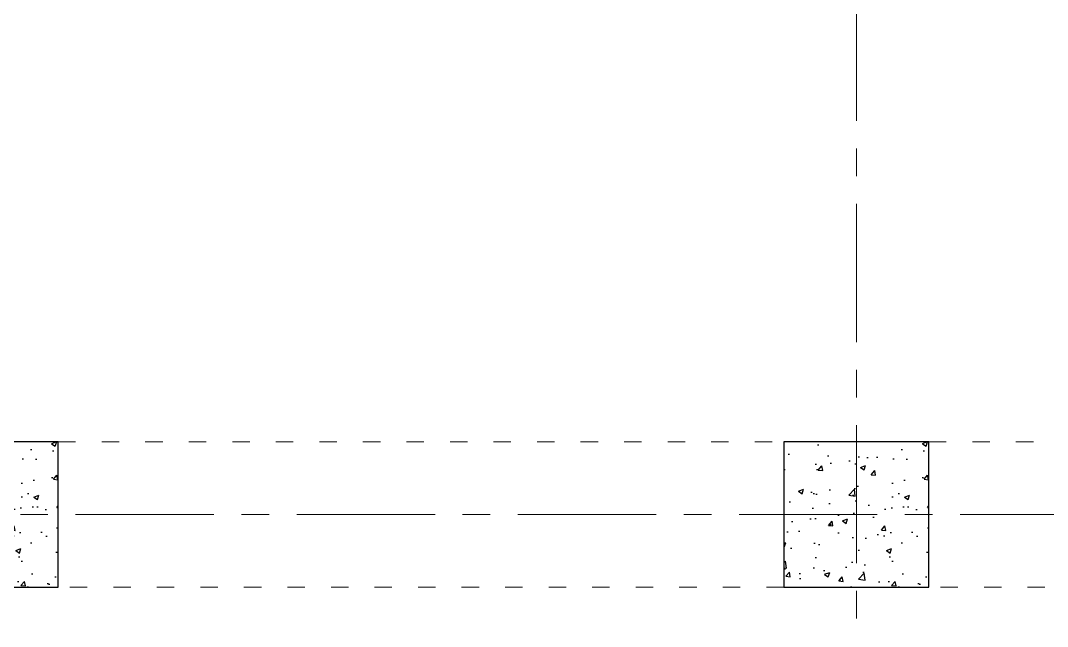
# Model space of a CAD drawing. Header units: millimetres. Extents: x 3220 to 226993, y 817 to 176024.
# Drawn here: x 43920 to 47459, y 161406 to 163493 of the extents above; entities that cross this region are included whole.
import ezdxf

# ---------------------------------------------------------------- set-up
doc = ezdxf.new("R2010")
doc.units = ezdxf.units.MM
doc.linetypes.add('ACAD_ISO03W100', pattern=[30, 12, -18])
doc.linetypes.add('AXES', pattern=[50.8, 31.75, -6.35, 6.35, -6.35])
doc.layers.add('Axe', color=1, linetype='AXES', lineweight=9)
doc.layers.add('Cache', color=3, linetype='ACAD_ISO03W100', lineweight=13)

# ---------------------------------------------------------------- blocks, each defined once
blk = doc.blocks.new("SYST7ME D'AXE")
at = {"layer": 'Axe', "ltscale": 15}
for p, q in [((6000, 18500), (6000, -6500)), ((-500, 6000), (15500, 6000))]:
    blk.add_line(p, q, dxfattribs=at)
blk = doc.blocks.new('Level 0m')
h = blk.add_hatch()
h.set_pattern_fill('AR-CONC', color=256)
h.set_pattern_definition([(50, (-175579.41, -101209.63), (182.18467, -15.93909), [19.05, -209.55]), (355, (-175579.4, -101209.63), (-35.24342, 191.05685), [15.24, -167.64058]), (100.45144, (-175564.23, -101210.96), (146.94125, 175.11775), [16.19001, -178.09024]), (46.1842, (-175579.4, -101158.83), (271.07904, -42.04233), [28.575, -314.325]), (96.63556, (-175556.82, -101162.33), (237.40413, 247.42612), [24.28502, -267.1356]), (351.18415, (-175579.4, -101158.83), (237.40413, 247.42612), [22.85997, -251.45973]), (21, (-175554.01, -101171.53), (151.61439, -102.2652), [19.05, -209.55]), (326, (-175554, -101171.53), (61.80203, 184.18797), [15.24, -167.64]), (71.45144, (-175541.37, -101180.05), (213.41642, 81.92277), [16.19001, -178.08994]), (37.5, (-175579.41, -101209.63), (3.088603, 84.555039), [0, -165.608, 0, -170.18, 0, -168.275]), (7.5, (-175579.41, -101209.63), (66.819663, 100.180575), [0, -97.028, 0, -161.798, 0, -64.135]), (327.5, (-175636.05, -101209.63), (135.590595, -5.728744), [0, -63.5, 0, -198.12, 0, -262.89]), (317.5, (-175661.45, -101209.63), (148.12918, 25.42649), [0, -82.55, 0, -131.572, 0, -186.69])])
h.paths.add_polyline_path([(3000, -11750), (2750, -11750), (2750, -12000), (3000, -12000)])
h.paths.add_polyline_path([(3250, -11750), (3000, -11750), (3000, -12000), (3250, -12000)])
h.paths.add_polyline_path([(3250, -12000), (3000, -12000), (3000, -12250), (3250, -12250)])
h.paths.add_polyline_path([(3000, -12000), (2750, -12000), (2750, -12250), (3000, -12250)])
h = blk.add_hatch()
h.set_pattern_fill('AR-CONC', color=256)
h.set_pattern_definition([(50, (-172579.41, -101209.63), (182.18467, -15.93909), [19.05, -209.55]), (355, (-172579.4, -101209.63), (-35.24342, 191.05685), [15.24, -167.64058]), (100.45144, (-172564.23, -101210.96), (146.94125, 175.11775), [16.19001, -178.09024]), (46.1842, (-172579.4, -101158.83), (271.07904, -42.04233), [28.575, -314.325]), (96.63556, (-172556.82, -101162.33), (237.40413, 247.42612), [24.28502, -267.1356]), (351.18415, (-172579.4, -101158.83), (237.40413, 247.42612), [22.85997, -251.45973]), (21, (-172554.01, -101171.53), (151.61439, -102.2652), [19.05, -209.55]), (326, (-172554, -101171.53), (61.80203, 184.18797), [15.24, -167.64]), (71.45144, (-172541.37, -101180.05), (213.41642, 81.92277), [16.19001, -178.08994]), (37.5, (-172579.41, -101209.63), (3.088603, 84.555039), [0, -165.608, 0, -170.18, 0, -168.275]), (7.5, (-172579.41, -101209.63), (66.819663, 100.180575), [0, -97.028, 0, -161.798, 0, -64.135]), (327.5, (-172636.05, -101209.63), (135.590595, -5.728744), [0, -63.5, 0, -198.12, 0, -262.89]), (317.5, (-172661.45, -101209.63), (148.12918, 25.42649), [0, -82.55, 0, -131.572, 0, -186.69])])
h.paths.add_polyline_path([(6000, -11750), (5750, -11750), (5750, -12000), (6000, -12000)])
h.paths.add_polyline_path([(6250, -11750), (6000, -11750), (6000, -12000), (6250, -12000)])
h.paths.add_polyline_path([(6250, -12000), (6000, -12000), (6000, -12250), (6250, -12250)])
h.paths.add_polyline_path([(6000, -12000), (5750, -12000), (5750, -12250), (6000, -12250)])
for points in [[(2750, -12250), (3250, -12250), (3250, -11750), (2750, -11750)], [(5750, -12250), (6250, -12250), (6250, -11750), (5750, -11750)]]:
    blk.add_lwpolyline(points, close=True)
at = {"layer": 'Cache', "ltscale": 5}
for p, q in [((3250, -11750), (8750, -11750)), ((8750, -12250), (3250, -12250))]:
    blk.add_line(p, q, dxfattribs=at)
blk.add_blockref("SYST7ME D'AXE", (0, -18000))

msp = doc.modelspace()

# ---------------------------------------------------------------- block references
at = {"color": 2}
msp.add_blockref('Level 0m', (40800, 173791.8), dxfattribs=at)

doc.saveas('drawing.dxf')
